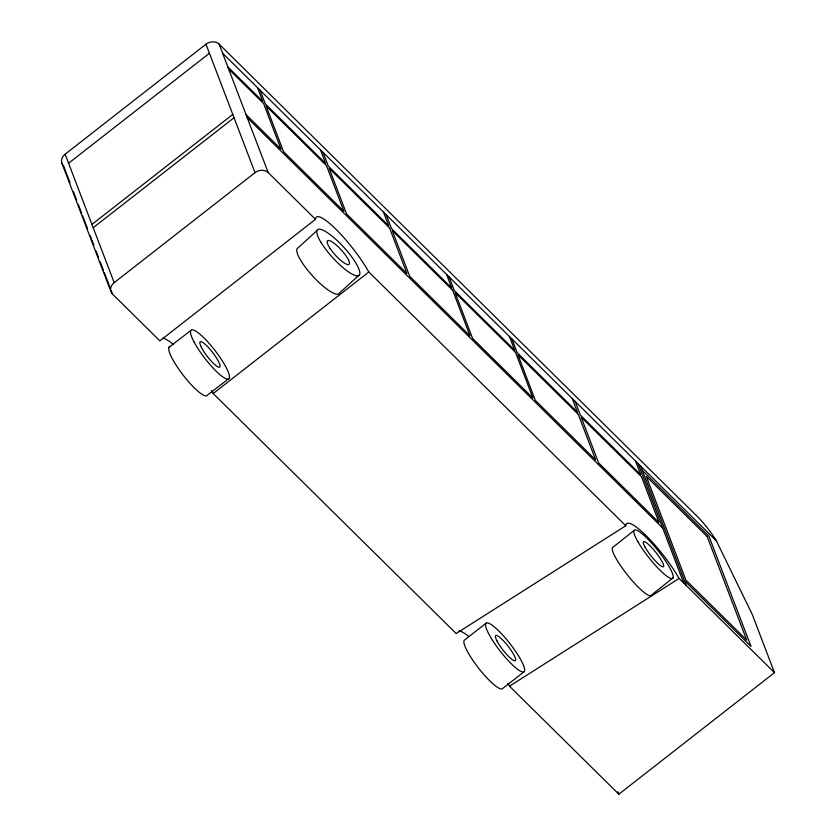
<?xml version="1.0" encoding="UTF-8"?>
<svg xmlns="http://www.w3.org/2000/svg" width="836" height="836" viewBox="0 0 836 836"><rect width="100%" height="100%" fill="white"/><g stroke="black" fill="none" stroke-linecap="round" stroke-linejoin="round"><path stroke-width="1.25" d="M317.053 230.475L296.979 248.814A30.827 7.587 47.6 0 0 314.942 278.44A30.827 7.587 47.6 0 0 339.541 292.966L359.616 274.626M633.96 530.578L612.38 547.726A30.827 5.747 51.5 0 0 629.414 577.394A30.827 5.747 51.5 0 0 651.474 595.023L673.053 577.864M62.804 164.891A9.583 7.879 -20.9 0 1 65.124 154.2L205.969 44.214A9.583 7.879 -20.9 0 1 219.136 44.13L696.639 515.77A30.18 6.019 52 0 1 715.376 539.241L716.692 541.373M68.583 163.25L209.428 53.264M91.939 224.414L232.774 114.427M93.204 227.726L234.049 117.74M315.496 219.314L159.854 340.858L112.546 294.126A9.583 7.879 -20.9 0 1 114.177 282.652L255.022 172.665A9.583 7.879 -20.9 0 1 268.189 172.582L315.496 219.314A47.171 9.405 52 0 1 335.873 229.179A47.171 9.405 52 0 1 368.833 271.993L625.767 525.76A47.244 9.415 52 0 1 646.165 535.698A47.244 9.415 52 0 1 679.093 578.439L774.491 672.656L618.849 794.2L509.49 686.189A47.244 9.415 52 0 0 507.765 683.242M625.767 525.76L456.163 633.521L213.19 393.537L368.833 271.993M486.144 623.154L464.482 640.073A30.827 6.145 52 0 0 478.6 668.152A30.827 6.145 52 0 0 502.436 688.676L524.099 671.757A30.827 6.145 52 0 0 499.844 632.037A30.827 6.145 52 0 0 491.432 638.568A30.827 6.145 52 0 0 524.099 671.757M168.956 347.348L190.681 330.586M229.21 378.311L207.485 395.073A30.827 6.416 52.3 0 1 182.656 374.497A30.827 6.416 52.3 0 1 170.408 346.491M509.49 686.189L679.093 578.439M222.595 53.18L716.431 540.944L752.243 614.418L774.491 672.656M642.32 470.396L708.918 536.158L751.021 646.437L684.433 580.665M227.82 66.87L262.765 101.386L257.54 87.707M228.636 69.012L263.591 103.528L281.021 149.195L246.077 114.668M247.216 117.657L662.729 528.07M715.376 539.241L716.024 540.547M640.71 466.154L686.304 585.555M638.108 463.593L683.702 582.995M635.517 461.033L640.742 474.712L580.362 415.074L575.137 401.395M572.232 398.532L577.457 412.211L517.087 352.573L511.862 338.893M509.458 336.521L514.683 350.2L454.303 290.573L449.078 276.883M446.591 274.438L451.816 288.117L391.447 228.479L386.222 214.8M617.929 791.807L618.849 794.2M383.484 212.093L388.709 225.772L328.329 166.145L323.104 152.465M320.449 149.843L325.674 163.522L265.305 103.894L260.08 90.204M219.136 44.13L268.189 172.582M205.969 44.214L255.022 172.665M65.124 154.2L114.177 282.652M63.494 165.674L66.514 173.595M66.953 174.724L69.994 182.708M73.495 191.862L76.672 200.191M78.49 204.945L81.667 213.274M82.576 215.657L87.581 228.75M90.309 235.888L91.573 239.2M92.023 240.402L93.851 245.178M96.13 251.145L98.408 257.112M100.236 261.887L103.424 270.247M104.333 272.63L109.809 286.967M111.178 290.541L112.546 294.126M61.854 163.062L110.895 291.503M458.943 630.919A47.244 9.415 52 0 1 468.986 636.604M162.602 338.204A47.171 9.405 52 0 1 173.658 344.693M211.466 390.579A47.171 9.405 52 0 1 213.19 393.537M707.172 536.545L646.312 476.436L685.854 579.996L746.715 640.104L707.172 536.545M326.5 165.664L266.12 106.026L283.561 151.692L343.93 211.33L326.5 165.664M389.524 227.914L329.144 168.287L346.585 213.953L406.965 273.581L389.524 227.914M452.642 290.259L392.262 230.621L409.703 276.288L470.072 335.926L452.642 290.259M515.498 352.343L455.118 292.704L472.559 338.371L532.94 398.009L515.498 352.343M578.282 414.353L517.902 354.715L535.343 400.381L595.713 460.019L578.282 414.353M641.557 476.854L581.177 417.216L598.618 462.883L658.998 522.521L641.557 476.854M320.93 242.283A30.827 7.587 47.6 0 0 358.027 275.828A30.827 7.587 47.6 0 0 336.041 239.545A30.827 7.587 47.6 0 0 320.93 242.283M330.262 248.689A15.968 3.929 47.6 0 0 349.04 264.395A15.968 3.929 47.6 0 0 335.706 244.561A15.968 3.929 47.6 0 0 330.262 248.689M194.151 342.143A30.827 6.416 52.3 0 0 227.758 379.168A30.827 6.416 52.3 0 0 207.924 342.039A30.827 6.416 52.3 0 0 194.151 342.143M201.33 347.233A15.968 3.323 52.3 0 0 218.823 367.223A15.968 3.323 52.3 0 0 209.679 348.884A15.968 3.323 52.3 0 0 201.33 347.233M496.95 640.867A15.968 3.187 52 0 0 514.516 660.806A15.968 3.187 52 0 0 505.143 642.644A15.968 3.187 52 0 0 496.95 640.867M637.91 541.759A30.827 5.747 51.5 0 0 671.736 578.616A30.827 5.747 51.5 0 0 650.878 542.282A30.827 5.747 51.5 0 0 637.91 541.759M644.964 546.953A15.968 2.978 51.5 0 0 662.624 566.808A15.968 2.978 51.5 0 0 652.926 548.907A15.968 2.978 51.5 0 0 644.964 546.953"/></g></svg>
